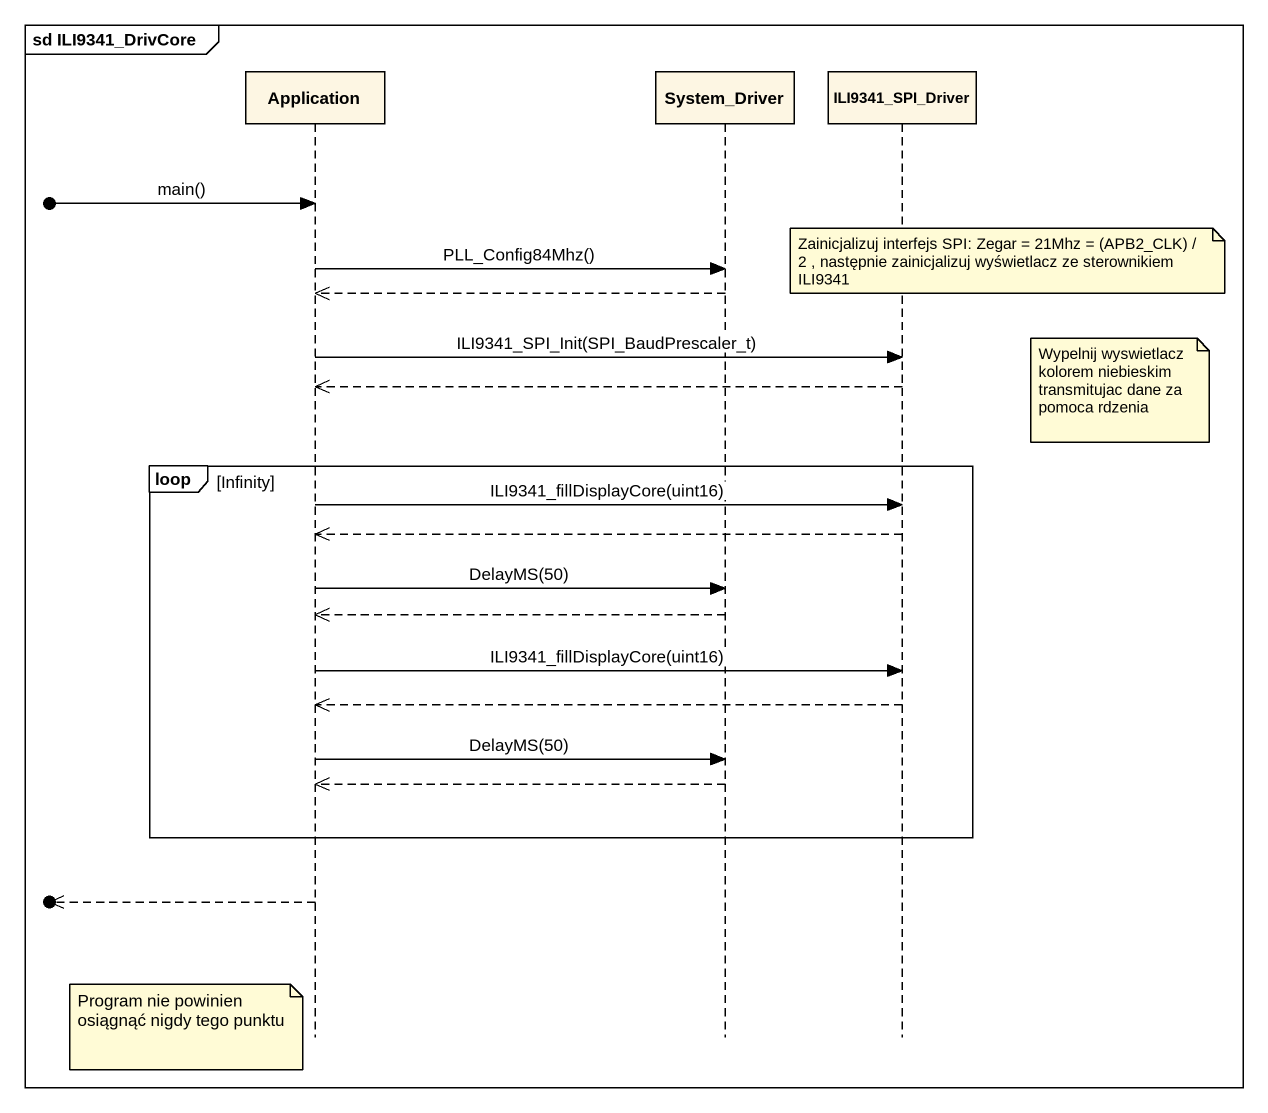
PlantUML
@startuml
mainframe sd ILI9341_DrivCore
hide footbox
participant Application
participant System_Driver
participant ILI9341_SPI_Driver

[o-> Application : main()
note over ILI9341_SPI_Driver : Zainicjalizuj interfejs SPI: Zegar = 21Mhz = (APB2_CLK) / 2 , następnie zainicjalizuj wyświetlacz ze sterownikiem ILI9341
Application -> System_Driver : PLL_Config84Mhz()
System_Driver -->> Application
Application -> ILI9341_SPI_Driver : ILI9341_SPI_Init(SPI_BaudPrescaler_t)
ILI9341_SPI_Driver -->> Application
note right of ILI9341_SPI_Driver : Wypelnij wyswietlacz kolorem niebieskim transmitujac dane za pomoca rdzenia
loop Infinity
  Application -> ILI9341_SPI_Driver : ILI9341_fillDisplayCore(uint16)
  ILI9341_SPI_Driver -->> Application
  Application -> System_Driver : DelayMS(50)
  System_Driver -->> Application
  Application -> ILI9341_SPI_Driver : ILI9341_fillDisplayCore(uint16)
  ILI9341_SPI_Driver -->> Application
  Application -> System_Driver : DelayMS(50)
  System_Driver -->> Application
end
[o<<-- Application
note left of Application : Program nie powinien osiągnąć nigdy tego punktu
@enduml
